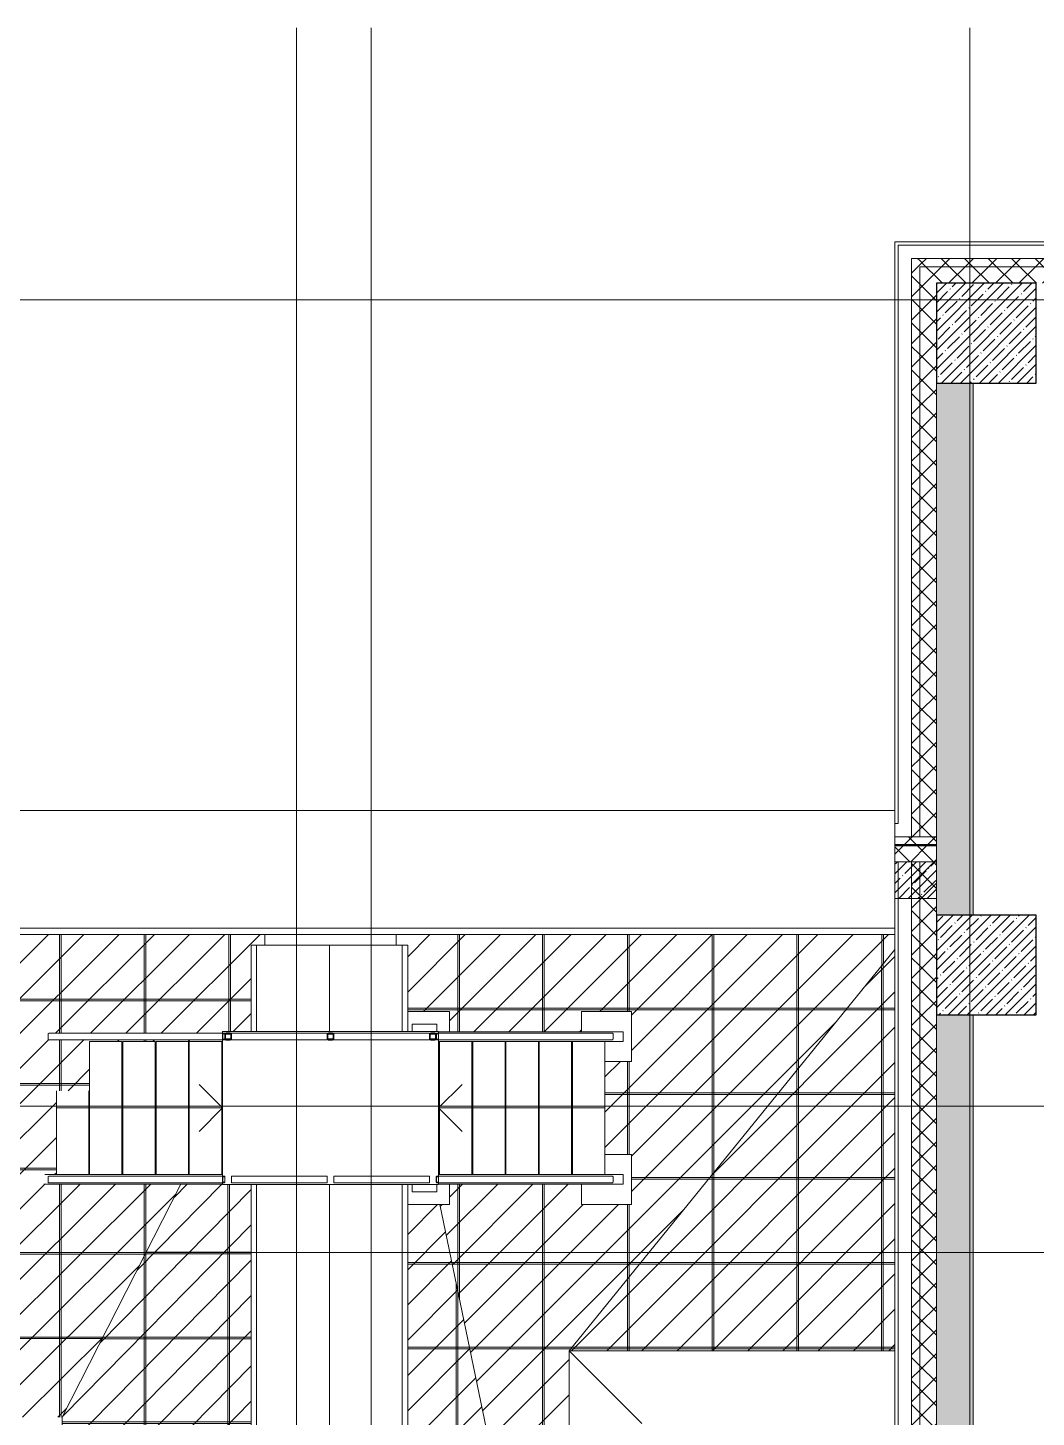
# Model space of a CAD drawing. Header units: millimetres. Extents: x 12986 to 523328, y -9759 to 30092.
# Drawn here: x 432124 to 438191, y 16411 to 24768 of the extents above; entities that cross this region are included whole.
import ezdxf

# ---------------------------------------------------------------- set-up
doc = ezdxf.new("R2010")
doc.units = ezdxf.units.MM
for name, color, linetype, lineweight in [('A-DETL', 7, 'Continuous', 9), ('A-DETL-1', 7, 'Continuous', 50), ('A-DETL-2', 7, 'Continuous', 5), ('A-DETL-GENF-1', 7, 'Continuous', 5), ('A-FLOR', 7, 'Continuous', 9), ('A-GENM', 7, 'Continuous', 9), ('A-GENM-1', 7, 'Continuous', 25), ('A-GENM-2', 7, 'Continuous', 5), ('A-ROOF', 7, 'Continuous', 9), ('A-ROOF-PATT-1', 7, 'Continuous', 5), ('A-WALL', 7, 'Continuous', 5), ('A-WALL-FNSH-1', 7, 'Continuous', 9), ('S-COLS', 7, 'Continuous', 9), ('S-COLS-1', 7, 'Continuous', 5), ('S-COLS-2', 7, 'Continuous', 25), ('Оси-1', 7, 'Continuous', 20)]:
    doc.layers.add(name, color=color, linetype=linetype, lineweight=lineweight)
doc.layers.add('A-WALL-3', color=7, linetype='Continuous', lineweight=5, true_color=0x000000)
doc.layers.add('A-WALL-PATT-2', color=7, linetype='Continuous', lineweight=5, true_color=0xce0000)
pattern_1 = [(45, (395430.81, -3869.25), (-70.71068, 70.71068), []), (135, (395430.81, -3869.25), (-70.71068, -70.71068), [])]
pattern_2 = [(45, (395430.81, -3869.25), (-57.02463, 57.02463), []), (45, (395487.83, -3869.25), (-57.02463, 57.02463), [100.806, -20.161, 3.353, -16.808])]

# ---------------------------------------------------------------- blocks, each defined once
blk = doc.blocks.new('Колонна_Несущая_Прямоугольное сечение - 600х600-29565355-АР1_1_Кладочный план 3 этажа')
at = {"layer": 'S-COLS-1'}
h = blk.add_hatch(dxfattribs=at)
h.set_pattern_fill('FP_8', color=256, style=0, pattern_type=2)
h.set_pattern_definition([(45, (-42460, -26800), (-57.02463, 57.02463), []), (45, (-42402.975, -26800), (-57.02463, 57.02463), [100.806, -20.161, 3.353, -16.808])])
h.paths.add_polyline_path([(-300, -300), (300, -300), (300, 300), (-300, 300), (-300, -128.6)], flags=0)
at = {"layer": 'S-COLS-2'}
for p, q in [((300, 300), (-300, 300)), ((-300, 300), (-300, -300)), ((300, -300), (300, 300)), ((-300, -300), (300, -300))]:
    blk.add_line(p, q, dxfattribs=at)
blk = doc.blocks.new('Gfhfgtnyfz rhsirf 1 - Gfhfgtnyfz rhsirf 3-21026214-АР1_1_Кладочный план 3 этажа')
at = {"layer": 'A-GENM'}
for p, q in [((38037.1, 23120.1), (38037.1, 22600)), ((38037.1, 23120.1), (38038.1, 23120.1)), ((38038.1, 23120.1), (38069.6, 23120.1)), ((38069.6, 23120.1), (38507.8, 23120.1)), ((38069.6, 23120.1), (38069.6, 22600)), ((38507.8, 23120.1), (38946.2, 23120.1)), ((38507.8, 22600), (38507.8, 23120.1)), ((38946.2, 23120.1), (38977.7, 23120.1)), ((38946.2, 22600), (38946.2, 23120.1)), ((38977.7, 23120.1), (38978.7, 23120.1)), ((38978.7, 22600), (38978.7, 23120.1)), ((38037.1, 21680), (38037.1, 15450)), ((38069.6, 21680), (38069.6, 15450)), ((38507.8, 15450), (38507.8, 21680)), ((38946.2, 15450), (38946.2, 21680)), ((38978.7, 15450), (38978.7, 21680))]:
    blk.add_line(p, q, dxfattribs=at)
blk = doc.blocks.new('парапет10 - парапет-22960140-АР1_1_Кладочный план 3 этажа')
at = {"layer": 'A-GENM'}
for p, q in [((41772.4, 23888.4), (33790.5, 23888.4)), ((33790.5, 23887.4), (33790.5, 23888.4)), ((33790.5, 23851.2), (33790.5, 23887.4)), ((33790.5, 23451.9), (33790.5, 23851.2)), ((33790.5, 23851.2), (41772.4, 23851.2)), ((33790.5, 23141.9), (33790.5, 23301.9)), ((41772.4, 23141.9), (33790.5, 23141.9))]:
    blk.add_line(p, q, dxfattribs=at)
blk = doc.blocks.new('Колонна_Несущая_Прямоугольное сечение - 600х600-V56-АР1_1_Кладочный план 3 этажа')
at = {"layer": 'S-COLS-1'}
h = blk.add_hatch(dxfattribs=at)
h.set_pattern_fill('FP_39', color=256, style=0, pattern_type=2)
h.set_pattern_definition([(45, (-42460, -23000), (-57.02463, 57.02463), []), (45, (-42402.975, -23000), (-57.02463, 57.02463), [100.806, -20.161, 3.353, -16.808])])
h.paths.add_polyline_path([(-300, -300), (300, -300), (300, 300), (-300, 300), (-300, 96.5)], flags=0)
at = {"layer": 'S-COLS-2'}
for p, q in [((300, 300), (-300, 300)), ((-300, 300), (-300, -300)), ((300, -300), (300, 300)), ((-300, -300), (300, -300))]:
    blk.add_line(p, q, dxfattribs=at)
blk = doc.blocks.new('Лестница_Металлическая_Мостки - ММ-2-30596725-АР1_1_Кладочный план 3 этажа')
at = {"layer": 'A-GENM'}
for p, q in [((-650, 0), (-791.4, 141.4)), ((650, 0), (791.4, 141.4)), ((-650, 0), (-1650, 0)), ((-650, 0), (-791.4, -141.4)), ((650, 0), (791.4, -141.4)), ((650, 0), (1650, 0))]:
    blk.add_line(p, q, dxfattribs=at)
blk = doc.blocks.new('ОП_Ступень - ОП_Ступень-30591598-АР1_1_Кладочный план 3 этажа')
at = {"layer": 'A-GENM'}
for p, q in [((0, 400), (0, -400)), ((195, -400), (195, 400))]:
    blk.add_line(p, q, dxfattribs=at)
blk = doc.blocks.new('ОП_Ступень - ОП_Ступень-30591599-АР1_1_Кладочный план 3 этажа')
at = {"layer": 'A-GENM'}
for p, q in [((0, 400), (195, 400)), ((0, 400), (0, -400)), ((195, -400), (195, 400))]:
    blk.add_line(p, q, dxfattribs=at)
blk = doc.blocks.new('ОП_Ступень - ОП_Ступень-V119-АР1_1_Кладочный план 3 этажа')
at = {"layer": 'A-GENM'}
for p, q in [((0, 103.9), (0, -400)), ((195, -400), (195, 103.9))]:
    blk.add_line(p, q, dxfattribs=at)
blk = doc.blocks.new('ОП_Швеллер_Наклонный - ОП_Швеллер-30603754-АР1_1_Кладочный план 3 этажа')
at = {"layer": 'A-GENM'}
for p, q in [((0, 0), (1110, 0)), ((0, 0), (0, -58)), ((0, -58), (1110, -58))]:
    blk.add_line(p, q, dxfattribs=at)
blk = doc.blocks.new('ОП_Швеллер_Наклонный - ОП_Швеллер-30603753-АР1_1_Кладочный план 3 этажа')
at = {"layer": 'A-GENM'}
for p, q in [((0, 58), (0, 0)), ((1110, 58), (0, 58)), ((1110, 0), (0, 0))]:
    blk.add_line(p, q, dxfattribs=at)
blk = doc.blocks.new('ОП_Площадка - Площадка_Ромб-30591807-АР1_1_Кладочный план 3 этажа')
at = {"layer": 'A-GENM'}
for p, q in [((-650, 460), (-650, 449.8)), ((650, 460), (-650, 460)), ((650, 449.8), (650, 460)), ((-650, 410.2), (-650, -410.2)), ((650, -410.2), (650, 410.2)), ((-650, -449.8), (-650, -460)), ((-650, -460), (650, -460)), ((650, -460), (650, -449.8))]:
    blk.add_line(p, q, dxfattribs=at)
blk = doc.blocks.new('ОП_Поручень_Наклонный - ОП_Поручень_Наклонный-30603760-АР1_1_Кладочный план 3 этажа')
at = {"layer": 'A-GENM'}
for p, q in [((1007.9, -12), (1007.9, 12)), ((2060.8, 20), (1013, 20)), ((2057.9, -12), (2057.9, 12)), ((2059.4, 12), (2059.4, -12)), ((2060.8, 20), (2069.4, 20)), ((2069.4, 16), (2060.8, 16)), ((2070.8, -12), (2070.8, 12)), ((2072.2, 12), (2072.2, -12)), ((1013, -20), (2060.8, -20)), ((2060.8, -16), (2069.4, -16)), ((2069.4, -20), (2060.8, -20))]:
    blk.add_line(p, q, dxfattribs=at)
at = {"layer": 'A-GENM', "flags": 128}
for points in [[(2057.9, 12), (2058, 13.8), (2058.2, 15.5), (2058.6, 17), (2059, 18.3), (2059.6, 19.2), (2060.2, 19.8), (2060.8, 20)], [(2060.8, 16), (2060.5, 15.9), (2060.2, 15.6), (2059.9, 15.1), (2059.7, 14.5), (2059.5, 13.7), (2059.4, 12.9), (2059.4, 12)], [(2069.4, 20), (2070, 19.8), (2070.6, 19.2), (2071.2, 18.3), (2071.6, 17), (2072, 15.5), (2072.2, 13.8), (2072.2, 12)], [(2070.8, 12), (2070.8, 12.9), (2070.7, 13.7), (2070.5, 14.5), (2070.3, 15.1), (2070, 15.6), (2069.7, 15.9), (2069.4, 16)], [(2060.8, -20), (2060.2, -19.8), (2059.6, -19.2), (2059, -18.3), (2058.6, -17), (2058.2, -15.5), (2058, -13.8), (2057.9, -12)], [(2059.4, -12), (2059.4, -12.9), (2059.5, -13.7), (2059.7, -14.5), (2059.9, -15.1), (2060.2, -15.6), (2060.5, -15.9), (2060.8, -16)], [(2072.2, -12), (2072.2, -13.8), (2072, -15.5), (2071.6, -17), (2071.2, -18.3), (2070.6, -19.2), (2070, -19.8), (2069.4, -20)], [(2069.4, -16), (2069.7, -15.9), (2070, -15.6), (2070.3, -15.1), (2070.5, -14.5), (2070.7, -13.7), (2070.8, -12.9), (2070.8, -12)]]:
    blk.add_lwpolyline(points, dxfattribs=at)
at = {"layer": 'A-GENM'}
for centre, start_param, end_param in [((1013, 12), 0, 1.570796), ((1013, -12), 1.570796, 3.141593)]:
    blk.add_ellipse(centre, major_axis=(0, 8), ratio=0.633996, start_param=start_param, end_param=end_param, dxfattribs=at)
blk = doc.blocks.new('ОП_Труба - ОП_Труба 40x40x4_Прямая-30603762-АР1_1_Кладочный план 3 этажа')
at = {"layer": 'A-GENM-2'}
h = blk.add_hatch(dxfattribs=at)
h.set_pattern_fill('FP_110', color=256, style=0, pattern_type=2)
h.set_pattern_definition([(225, (38867.234, 22570), (35.35534, -35.35534), [])])
h.paths.add_polyline_path([(979.9, 20), (955.9, 20), (950.3, 17.7), (947.9, 9.7), (948.8, -14.1), (950.3, -17.7), (955.9, -20), (979.9, -20), (985.6, -17.7), (987.9, -12), (987.9, 12), (985.6, 17.7)], flags=0)
h.paths.add_polyline_path([(955.9, 16), (979.9, 16), (982.8, 14.8), (983.9, 9.7), (983.9, -12), (982.8, -14.8), (979.9, -16), (955.9, -16), (952.8, -14.1), (951.9, -12), (952.8, 14.1), (953.1, 14.8)], flags=0)
at = {"layer": 'A-GENM-1'}
for p, q in [((951.9, -12), (951.9, 12)), ((979.9, 20), (955.9, 20)), ((955.9, 16), (979.9, 16)), ((983.9, 12), (983.9, -12)), ((979.9, -16), (955.9, -16)), ((955.9, -20), (979.9, -20))]:
    blk.add_line(p, q, dxfattribs=at)
for centre, radius, start, end in [((955.9, 12), 8, 90, 180), ((955.9, 12), 4, 90, 180), ((979.9, 12), 8, 360, 90), ((979.9, 12), 4, 360, 90), ((955.9, -12), 8, 180, 270), ((955.9, -12), 4, 180, 270), ((979.9, -12), 4, 270, 0), ((979.9, -12), 8, 270, 360)]:
    blk.add_arc(centre, radius, start, end, dxfattribs=at)
blk = doc.blocks.new('ОП_Труба - ОП_Труба 40x40x4_Прямая-V120-АР1_1_Кладочный план 3 этажа')
at = {"layer": 'A-GENM-2'}
h = blk.add_hatch(dxfattribs=at)
h.set_pattern_fill('FP_111', color=256, style=0, pattern_type=2)
h.set_pattern_definition([(225, (40098.633, 22570), (35.35534, -35.35534), [])])
h.paths.add_polyline_path([(979.9, 20), (955.9, 20), (950.3, 17.7), (947.9, 9.7), (947.9, -12), (950.3, -17.7), (955.9, -20), (979.9, -20), (985.6, -17.7), (987.9, -12), (987.1, 14.1), (985.6, 17.7)], flags=0)
h.paths.add_polyline_path([(955.9, 16), (979.9, 16), (983.1, 14.1), (983.9, 9.7), (983.1, -14.1), (982.8, -14.8), (979.9, -16), (955.9, -16), (953.1, -14.8), (951.9, -12), (951.9, 12), (953.1, 14.8)], flags=0)
at = {"layer": 'A-GENM-1'}
for p, q in [((951.9, -12), (951.9, 12)), ((979.9, 20), (955.9, 20)), ((955.9, 16), (979.9, 16)), ((983.9, 12), (983.9, -12)), ((979.9, -16), (955.9, -16)), ((955.9, -20), (979.9, -20))]:
    blk.add_line(p, q, dxfattribs=at)
for centre, radius, start, end in [((955.9, 12), 8, 90, 180), ((955.9, 12), 4, 90, 180), ((979.9, 12), 8, 360, 90), ((979.9, 12), 4, 360, 90), ((955.9, -12), 8, 180, 270), ((955.9, -12), 4, 180, 270), ((979.9, -12), 4, 270, 0), ((979.9, -12), 8, 270, 360)]:
    blk.add_arc(centre, radius, start, end, dxfattribs=at)
blk = doc.blocks.new('ОП_Поручень_Наклонный - ОП_Поручень_Наклонный-30603763-АР1_1_Кладочный план 3 этажа')
at = {"layer": 'A-GENM'}
for p, q in [((1007.9, -12), (1007.9, 12)), ((2060.8, 20), (1013, 20)), ((2057.9, -12), (2057.9, 12)), ((2059.4, 12), (2059.4, -12)), ((2060.8, 20), (2069.4, 20)), ((2069.4, 16), (2060.8, 16)), ((2070.8, -12), (2070.8, 12)), ((2072.2, 12), (2072.2, -12)), ((1013, -20), (2060.8, -20)), ((2060.8, -16), (2069.4, -16)), ((2069.4, -20), (2060.8, -20))]:
    blk.add_line(p, q, dxfattribs=at)
at = {"layer": 'A-GENM', "flags": 128}
for points in [[(2057.9, 12), (2058, 13.8), (2058.2, 15.5), (2058.6, 17), (2059, 18.3), (2059.6, 19.2), (2060.2, 19.8), (2060.8, 20)], [(2060.8, 16), (2060.5, 15.9), (2060.2, 15.6), (2059.9, 15.1), (2059.7, 14.5), (2059.5, 13.7), (2059.4, 12.9), (2059.4, 12)], [(2069.4, 20), (2070, 19.8), (2070.6, 19.2), (2071.2, 18.3), (2071.6, 17), (2072, 15.5), (2072.2, 13.8), (2072.2, 12)], [(2070.8, 12), (2070.8, 12.9), (2070.7, 13.7), (2070.5, 14.5), (2070.3, 15.1), (2070, 15.6), (2069.7, 15.9), (2069.4, 16)], [(2060.8, -20), (2060.2, -19.8), (2059.6, -19.2), (2059, -18.3), (2058.6, -17), (2058.2, -15.5), (2058, -13.8), (2057.9, -12)], [(2059.4, -12), (2059.4, -12.9), (2059.5, -13.7), (2059.7, -14.5), (2059.9, -15.1), (2060.2, -15.6), (2060.5, -15.9), (2060.8, -16)], [(2072.2, -12), (2072.2, -13.8), (2072, -15.5), (2071.6, -17), (2071.2, -18.3), (2070.6, -19.2), (2070, -19.8), (2069.4, -20)], [(2069.4, -16), (2069.7, -15.9), (2070, -15.6), (2070.3, -15.1), (2070.5, -14.5), (2070.7, -13.7), (2070.8, -12.9), (2070.8, -12)]]:
    blk.add_lwpolyline(points, dxfattribs=at)
at = {"layer": 'A-GENM'}
for centre, start_param, end_param in [((1013, 12), 0, 1.570796), ((1013, -12), 1.570796, 3.141593)]:
    blk.add_ellipse(centre, major_axis=(0, 8), ratio=0.633996, start_param=start_param, end_param=end_param, dxfattribs=at)
blk = doc.blocks.new('ОП_Швеллер_Наклонный - ОП_Швеллер-V121-АР1_1_Кладочный план 3 этажа')
at = {"layer": 'A-GENM'}
for p, q in [((40.3, 0), (1110, 0)), ((34.2, -58), (1110, -58))]:
    blk.add_line(p, q, dxfattribs=at)
blk = doc.blocks.new('ОП_Труба - ОП_Труба 40x40x4_Прямая-V122-АР1_1_Кладочный план 3 этажа')
at = {"layer": 'A-GENM-2'}
h = blk.add_hatch(dxfattribs=at)
h.set_pattern_fill('FP_112', color=256, style=0, pattern_type=2)
h.set_pattern_definition([(225, (39482.933, 22570), (35.35534, -35.35534), [])])
h.paths.add_polyline_path([(955.9, 20), (950.3, 17.7), (947.9, 12), (948.8, -14.1), (950.3, -17.7), (955.9, -20), (979.9, -20), (985.6, -17.7), (987.9, -12), (987.1, 14.1), (985.6, 17.7), (979.9, 20)], flags=0)
h.paths.add_polyline_path([(979.9, 16), (983.1, 14.1), (983.9, 12), (983.1, -14.1), (982.8, -14.8), (979.9, -16), (955.9, -16), (952.8, -14.1), (951.9, -12), (952.8, 14.1), (953.1, 14.8), (955.9, 16)], flags=0)
at = {"layer": 'A-GENM-1'}
for p, q in [((951.9, -12), (951.9, 12)), ((979.9, 20), (955.9, 20)), ((955.9, 16), (979.9, 16)), ((983.9, 12), (983.9, -12)), ((979.9, -16), (955.9, -16)), ((955.9, -20), (979.9, -20))]:
    blk.add_line(p, q, dxfattribs=at)
for centre, radius, start, end in [((955.9, 12), 8, 90, 180), ((955.9, 12), 4, 90, 180), ((979.9, 12), 8, 360, 90), ((979.9, 12), 4, 360, 90), ((955.9, -12), 8, 180, 270), ((955.9, -12), 4, 180, 270), ((979.9, -12), 4, 270, 0), ((979.9, -12), 8, 270, 360)]:
    blk.add_arc(centre, radius, start, end, dxfattribs=at)
blk = doc.blocks.new('ОП_Поручень_Прямой - ОП_Поручень_Прямой-30603775-АР1_1_Кладочный план 3 этажа')
at = {"layer": 'A-GENM'}
for p, q in [((1523.6, 20), (947.9, 20)), ((947.9, 12), (947.9, 20)), ((947.9, -12), (947.9, 12)), ((1523.6, 20), (1523.6, 12)), ((1523.6, 12), (1523.6, -12)), ((947.9, -20), (947.9, -12)), ((947.9, -20), (1523.6, -20)), ((1523.6, -12), (1523.6, -20))]:
    blk.add_line(p, q, dxfattribs=at)
blk = doc.blocks.new('ОП_Площадка - Площадка_Лист-30591620-АР1_1_Кладочный план 3 этажа')
at = {"layer": 'A-GENM'}
for p, q in [((10, 150), (-150, 150)), ((-150, 150), (-150, -150)), ((150, -150), (150, -28)), ((-150, -150), (150, -150))]:
    blk.add_line(p, q, dxfattribs=at)
blk = doc.blocks.new('ОП_Площадка - Площадка_Лист-V123-АР1_1_Кладочный план 3 этажа')
at = {"layer": 'A-GENM'}
for p, q in [((150, 150), (-150, 150)), ((-150, 150), (-150, -150)), ((150, 28), (150, 150)), ((-150, -150), (10, -150))]:
    blk.add_line(p, q, dxfattribs=at)
blk = doc.blocks.new('ОП_Площадка - Площадка_Лист-30591621-АР1_1_Кладочный план 3 этажа')
at = {"layer": 'A-GENM'}
for p, q in [((-75, -30), (-75, -75)), ((-75, -75), (75, -75)), ((75, -75), (75, -30))]:
    blk.add_line(p, q, dxfattribs=at)
blk = doc.blocks.new('ОП_Площадка - Площадка_Лист-V124-АР1_1_Кладочный план 3 этажа')
at = {"layer": 'A-GENM'}
for p, q in [((-75, 75), (-75, 30)), ((75, 75), (-75, 75)), ((75, 30), (75, 75))]:
    blk.add_line(p, q, dxfattribs=at)
blk = doc.blocks.new('ОП_Площадка - Площадка_Лист-30591622-АР1_1_Кладочный план 3 этажа')
at = {"layer": 'A-GENM'}
for p, q in [((150, 150), (-101.3, 150)), ((150, 28), (150, 150)), ((85, -150), (90, -150))]:
    blk.add_line(p, q, dxfattribs=at)
blk = doc.blocks.new('ОП_Площадка - Площадка_Лист-V125-АР1_1_Кладочный план 3 этажа')
at = {"layer": 'A-GENM'}
for p, q in [((90, 150), (85, 150)), ((150, -150), (150, -28)), ((-101.7, -150), (150, -150))]:
    blk.add_line(p, q, dxfattribs=at)
blk = doc.blocks.new('ОП_Поручень_Прямой - ОП_Поручень_Прямой-30603776-АР1_1_Кладочный план 3 этажа')
at = {"layer": 'A-GENM'}
for p, q in [((1523.6, 20), (947.9, 20)), ((947.9, 12), (947.9, 20)), ((947.9, -12), (947.9, 12)), ((1523.6, 20), (1523.6, 12)), ((1523.6, 12), (1523.6, -12)), ((947.9, -20), (947.9, -12)), ((947.9, -20), (1523.6, -20)), ((1523.6, -12), (1523.6, -20))]:
    blk.add_line(p, q, dxfattribs=at)

msp = doc.modelspace()

# ---------------------------------------------------------------- hatches: boundary and pattern name
at = {"layer": 'A-DETL-GENF-1'}
h = msp.add_hatch(dxfattribs=at)
h.set_pattern_fill('FP_2', color=256, style=0, pattern_type=2)
h.set_pattern_definition(pattern_1)
h.paths.add_polyline_path([(437590.8085, 19850.74639), (437590.8085, 19900.74639), (437340.8085, 19900.74639), (437340.8085, 19850.74639)], flags=0)
h = msp.add_hatch(dxfattribs=at)
h.set_pattern_fill('FP_2', color=256, style=0, pattern_type=2)
h.set_pattern_definition(pattern_1)
h.paths.add_polyline_path([(437590.8085, 19750.74639), (437590.8085, 19850.74639), (437340.8085, 19850.74639), (437340.8085, 19750.74639), (437360.8085, 19750.74639)], flags=0)
at = {"layer": 'A-ROOF-PATT-1'}
h = msp.add_hatch(dxfattribs=at)
h.set_pattern_fill('FP_19', color=256, style=0, pattern_type=2)
h.set_pattern_definition([(44.893, (395430.81, -3840.91), (-106.06614, 105.671), [])])
h.paths.add_polyline_path([(430270.80853, 16410.7464), (432330.80853, 16410.7464), (433045.28934, 17812.74648), (432220.01304, 17812.74648), (432226.1354, 17870.74648), (432295.80853, 17870.74648), (432295.80853, 18374.63687), (432490.80853, 18374.63687), (432490.80853, 17870.74648), (432495.80853, 17870.74648), (432495.80853, 18670.74648), (432690.80853, 18670.74648), (432690.80853, 17870.74648), (432695.80853, 17870.74648), (432695.80853, 18670.74648), (432890.80853, 18670.74648), (432890.80853, 17870.74648), (432895.80853, 17870.74648), (432895.80853, 18670.74648), (433090.80853, 18670.74648), (433090.80853, 17902.06715), (433095.80853, 17911.87848), (433095.80853, 18670.74648), (433290.80853, 18670.74648), (433290.80853, 18294.51998), (433295.80853, 18304.3313), (433295.80853, 18680.74648), (432248.34451, 18681.81828), (432246.34914, 18685.27541), (432245.80853, 18688.74648), (432246.96865, 18717.7344), (432249.56778, 18720.47389), (432250.8805, 18720.74648), (433295.80853, 18720.74648), (433295.80853, 18730.74648), (433467.92965, 18730.74648), (433468.93446, 19250.83697), (433550.80853, 19250.83697), (433550.80853, 19314.24172), (429358.8796, 19314.24172), (429358.8796, 19278.02453), (428938.25941, 19278.02453), (429958.70646, 17082.30396)], flags=0)
h = msp.add_hatch(dxfattribs=at)
h.set_pattern_fill('FP_20', color=256, style=0, pattern_type=2)
h.set_pattern_definition([(0, (396108.6, -4447.46), (0, 508.101), []), (0, (396108.6, -4457.4), (0, 508.101), []), (90, (396113.6, -4452.44), (-510, 3e-14), []), (90, (396103.6, -4452.44), (-510, 3e-14), [])])
h.paths.add_polyline_path([(430270.80853, 16410.7464), (432330.80853, 16410.7464), (433045.28934, 17812.74648), (432220.01304, 17812.74648), (432226.1354, 17870.74648), (432295.80853, 17870.74648), (432295.80853, 18374.63687), (432490.80853, 18374.63687), (432490.80853, 17870.74648), (432495.80853, 17870.74648), (432495.80853, 18670.74648), (432690.80853, 18670.74648), (432690.80853, 17870.74648), (432695.80853, 17870.74648), (432695.80853, 18670.74648), (432890.80853, 18670.74648), (432890.80853, 17870.74648), (432895.80853, 17870.74648), (432895.80853, 18670.74648), (433090.80853, 18670.74648), (433090.80853, 17902.06715), (433095.80853, 17911.87848), (433095.80853, 18670.74648), (433290.80853, 18670.74648), (433290.80853, 18294.51998), (433295.80853, 18304.3313), (433295.80853, 18680.74648), (432248.34451, 18681.81828), (432246.34914, 18685.27541), (432245.80853, 18688.74648), (432246.96865, 18717.7344), (432249.56778, 18720.47389), (432250.8805, 18720.74648), (433295.80853, 18720.74648), (433295.80853, 18730.74648), (433467.92965, 18730.74648), (433468.93446, 19250.83697), (433550.80853, 19250.83697), (433550.80853, 19314.24172), (429358.8796, 19314.24172), (429358.8796, 19278.02453), (428938.25941, 19278.02453), (429958.70646, 17082.30396)], flags=0)
h = msp.add_hatch(dxfattribs=at)
h.set_pattern_fill('FP_27', color=256, style=0, pattern_type=2)
h.set_pattern_definition([(44.997, (395430.81, -3886.27), (-106.0661, 106.0546), [])])
h.paths.add_polyline_path([(435200.80853, 14810.74653), (436260.80853, 14810.74653), (436356.61362, 15150.74653), (435380.80854, 15150.74653), (435380.80854, 16810.74653), (437340.8085, 19223.05407), (437340.8085, 19314.24172), (434340.80853, 19314.24172), (434340.80853, 19250.83697), (434409.50662, 19250.83697), (434409.50662, 18850.74648), (434660.80853, 18850.74648), (434660.80853, 18728.74648), (435455.80853, 18729.20626), (435455.80853, 18850.74648), (435755.80853, 18850.74648), (435755.80853, 18550.74648), (435595.80853, 18550.74648), (435595.80853, 17990.74648), (435755.80853, 17990.74648), (435755.80853, 17690.74648), (435455.80853, 17690.74648), (435455.80853, 17812.74648), (434660.80853, 17812.74648), (434660.80853, 17690.74648), (434602.84242, 17690.74648), (435026.07038, 15652.34248)], flags=0)
h.paths.add_polyline_path([(435400.80853, 17870.74648), (435400.80853, 18670.74648), (435395.80853, 18670.74648), (435395.80853, 17870.74648)], flags=0)
h.paths.add_polyline_path([(435200.80853, 17870.74648), (435200.80853, 18670.74648), (435195.80853, 18670.74648), (435195.80853, 17870.74648)], flags=0)
h.paths.add_polyline_path([(435000.80853, 17870.74648), (435000.80853, 18670.74648), (434995.80853, 18670.74648), (434995.80853, 17870.74648)], flags=0)
h.paths.add_polyline_path([(434800.80853, 17870.74648), (434800.80853, 18670.74648), (434795.80853, 18670.74648), (434795.80853, 17870.74648)], flags=0)
h.paths.add_polyline_path([(434600.80853, 17990.74648), (434600.80853, 18550.74648), (434595.80853, 18550.74648), (434595.80853, 17990.74648)], flags=0)
h = msp.add_hatch(dxfattribs=at)
h.set_pattern_fill('FP_28', color=256, style=0, pattern_type=2)
h.set_pattern_definition([(0, (395445.9, -4076.2), (0, 509.944), []), (0, (395445.9, -4086.2), (0, 509.944), []), (90, (395450.9, -4081.2), (-510, 3e-14), []), (90, (395440.9, -4081.2), (-510, 3e-14), [])])
h.paths.add_polyline_path([(435200.80853, 14810.74653), (436260.80853, 14810.74653), (436356.61362, 15150.74653), (435380.80854, 15150.74653), (435380.80854, 16810.74653), (437340.8085, 19223.05407), (437340.8085, 19314.24172), (434340.80853, 19314.24172), (434340.80853, 19250.83697), (434409.50662, 19250.83697), (434409.50662, 18850.74648), (434660.80853, 18850.74648), (434660.80853, 18728.74648), (435455.80853, 18729.20626), (435455.80853, 18850.74648), (435755.80853, 18850.74648), (435755.80853, 18550.74648), (435595.80853, 18550.74648), (435595.80853, 17990.74648), (435755.80853, 17990.74648), (435755.80853, 17690.74648), (435455.80853, 17690.74648), (435455.80853, 17812.74648), (434660.80853, 17812.74648), (434660.80853, 17690.74648), (434602.84242, 17690.74648), (435026.07038, 15652.34248)], flags=0)
h.paths.add_polyline_path([(435400.80853, 17870.74648), (435400.80853, 18670.74648), (435395.80853, 18670.74648), (435395.80853, 17870.74648)], flags=0)
h.paths.add_polyline_path([(435200.80853, 17870.74648), (435200.80853, 18670.74648), (435195.80853, 18670.74648), (435195.80853, 17870.74648)], flags=0)
h.paths.add_polyline_path([(435000.80853, 17870.74648), (435000.80853, 18670.74648), (434995.80853, 18670.74648), (434995.80853, 17870.74648)], flags=0)
h.paths.add_polyline_path([(434800.80853, 17870.74648), (434800.80853, 18670.74648), (434795.80853, 18670.74648), (434795.80853, 17870.74648)], flags=0)
h.paths.add_polyline_path([(434600.80853, 17990.74648), (434600.80853, 18550.74648), (434595.80853, 18550.74648), (434595.80853, 17990.74648)], flags=0)
h = msp.add_hatch(dxfattribs=at)
h.set_pattern_fill('FP_113', color=256, style=0, pattern_type=2)
h.set_pattern_definition([(45.005, (395417.57, -3869.25), (-106.0491, 106.06596), [])])
h.paths.add_polyline_path([(435380.80854, 16810.74653), (437340.8085, 16810.74653), (437340.8085, 19223.05407), (435601.44895, 17082.30396)], flags=0)
h = msp.add_hatch(dxfattribs=at)
h.set_pattern_fill('FP_114', color=256, style=0, pattern_type=2)
h.set_pattern_definition([(270, (395457.64, -3573.53), (509.915, 3e-14), []), (270, (395447.64, -3573.53), (509.915, 3e-14), []), (0, (395452.64, -3578.53), (0, 510), []), (0, (395452.64, -3568.53), (0, 510), [])])
h.paths.add_polyline_path([(435380.80854, 16810.74653), (437340.8085, 16810.74653), (437340.8085, 19223.05407), (435601.44895, 17082.30396)], flags=0)
h = msp.add_hatch(dxfattribs=at)
h.set_pattern_fill('FP_13', color=256, style=0, pattern_type=2)
h.set_pattern_definition([(45.407, (396229.83, -3869.25), (-104.56854, 106.06624), [])])
h.paths.add_polyline_path([(433467.92965, 12640.25014), (433467.92965, 17810.74648), (433295.80853, 17810.74648), (433295.80853, 17812.74648), (433045.28934, 17812.74648), (432330.80853, 16410.7464), (432330.80853, 15350.7464), (433404.09078, 12792.41951)], flags=0)
h.paths.add_polyline_path([(433292.72008, 17870.74648), (433295.80853, 17870.74648), (433295.80853, 18304.3313), (433290.80853, 18294.51998), (433290.80853, 17870.74648)], flags=0)
h.paths.add_polyline_path([(433090.80853, 17870.74648), (433095.80853, 17870.74648), (433095.80853, 17911.87848), (433090.80853, 17902.06715), (433090.80853, 17886.65729)], flags=0)
h = msp.add_hatch(dxfattribs=at)
h.set_pattern_fill('FP_14', color=256, style=0, pattern_type=2)
h.set_pattern_definition([(270, (396129.03, -4022.2), (502.802, 3e-14), []), (270, (396119.17, -4022.2), (502.802, 3e-14), []), (0, (396124.1, -4027.2), (0, 510), []), (0, (396124.1, -4017.2), (0, 510), [])])
h.paths.add_polyline_path([(433467.92965, 12640.25014), (433467.92965, 17810.74648), (433295.80853, 17810.74648), (433295.80853, 17812.74648), (433045.28934, 17812.74648), (432330.80853, 16410.7464), (432330.80853, 15350.7464), (433404.09078, 12792.41951)], flags=0)
h.paths.add_polyline_path([(433292.72008, 17870.74648), (433295.80853, 17870.74648), (433295.80853, 18304.3313), (433290.80853, 18294.51998), (433290.80853, 17870.74648)], flags=0)
h.paths.add_polyline_path([(433090.80853, 17870.74648), (433095.80853, 17870.74648), (433095.80853, 17911.87848), (433090.80853, 17902.06715), (433090.80853, 17886.65729)], flags=0)
h = msp.add_hatch(dxfattribs=at)
h.set_pattern_fill('FP_23', color=256, style=0, pattern_type=2)
h.set_pattern_definition([(45.073, (395733.96, -3869.25), (-105.7968, 106.06566), [])])
h.paths.add_polyline_path([(434409.50662, 11790.10445), (435200.80853, 12750.74653), (435200.80853, 14810.74653), (434602.84242, 17690.74648), (434409.50662, 17690.74648), (434409.50662, 12077.43877)], flags=0)
h = msp.add_hatch(dxfattribs=at)
h.set_pattern_fill('FP_24', color=256, style=0, pattern_type=2)
h.set_pattern_definition([(90, (396038.57, -5103.3), (-508.704, 3e-14), []), (90, (396048.55, -5103.3), (-508.704, 3e-14), []), (180, (396043.56, -5098.3), (-6e-14, -510), []), (180, (396043.56, -5108.3), (-6e-14, -510), [])])
h.paths.add_polyline_path([(434409.50662, 11790.10445), (435200.80853, 12750.74653), (435200.80853, 14810.74653), (434602.84242, 17690.74648), (434409.50662, 17690.74648), (434409.50662, 12077.43877)], flags=0)
at = {"layer": 'A-WALL-PATT-2'}
h = msp.add_hatch(dxfattribs=at)
h.set_pattern_fill('FP_2', color=256, style=0, pattern_type=2)
h.set_pattern_definition(pattern_1)
h.paths.add_polyline_path([(437440.8085, 11480.7464), (437490.8085, 11480.7464), (437490.8085, 19750.74639), (437440.8085, 19750.74639), (437440.8085, 11560.7464)], flags=0)
h.paths.add_polyline_path([(437440.8085, 19900.74639), (437490.8085, 19900.74639), (437490.8085, 23380.74629), (437440.8085, 23380.74629), (437440.8085, 19942.22692)], flags=0)
h = msp.add_hatch(dxfattribs=at)
h.set_pattern_fill('FP_2', color=256, style=0, pattern_type=2)
h.set_pattern_definition(pattern_1)
h.paths.add_polyline_path([(488590.80855, 23330.74629), (488640.80855, 23330.74629), (488640.80855, 23380.74629), (475780.59204, 23380.74629), (475780.59204, 23330.74629), (486431.3388, 23330.74629)], flags=0)
h.paths.add_polyline_path([(472680.59204, 23330.74629), (472680.59204, 23380.74629), (471780.59207, 23380.74629), (471780.59207, 23330.74629)], flags=0)
h.paths.add_polyline_path([(469680.59207, 23330.74629), (469680.59207, 23380.74629), (468340.59204, 23380.74629), (468340.59204, 23330.74629)], flags=0)
h.paths.add_polyline_path([(465040.59204, 23330.74629), (466240.59204, 23330.74629), (466240.59204, 23380.74629), (465040.59204, 23380.74629)], flags=0)
h.paths.add_polyline_path([(461590.59204, 23330.74629), (462540.59204, 23330.74629), (462540.59204, 23380.74629), (461590.59204, 23380.74629)], flags=0)
h.paths.add_polyline_path([(454390.59209, 23330.74629), (454390.59209, 23380.74629), (453290.59209, 23380.74629), (453290.59209, 23330.74629), (453938.93499, 23330.74629)], flags=0)
h.paths.add_polyline_path([(459090.59204, 23330.74629), (459090.59204, 23380.74629), (458290.59206, 23380.74629), (458290.59206, 23330.74629)], flags=0)
h.paths.add_polyline_path([(457390.59206, 23330.74629), (457390.59206, 23380.74629), (455290.59209, 23380.74629), (455290.59209, 23330.74629), (456646.63531, 23330.74629)], flags=0)
h.paths.add_polyline_path([(446190.59209, 23330.74629), (446190.59209, 23380.74629), (445090.87868, 23380.74629), (445090.87868, 23330.74629), (445815.83404, 23330.74629)], flags=0)
h.paths.add_polyline_path([(448690.59209, 23330.74629), (450190.59209, 23330.74629), (450190.59209, 23380.74629), (448690.59209, 23380.74629)], flags=0)
h.paths.add_polyline_path([(444190.87868, 23330.74629), (444190.87868, 23380.74629), (443090.59204, 23380.74629), (443090.59204, 23330.74629), (443108.13373, 23330.74629)], flags=0)
h.paths.add_polyline_path([(437692.73309, 23330.74629), (439990.59204, 23330.74629), (439990.59204, 23380.74629), (437490.8085, 23380.74629), (437490.8085, 23330.74629), (437590.8085, 23330.74629)], flags=0)
h = msp.add_hatch(dxfattribs=at)
h.set_pattern_fill('FP_2', color=256, style=0, pattern_type=2)
h.set_pattern_definition(pattern_1)
h.paths.add_polyline_path([(437590.8085, 11430.7464), (437590.8085, 19750.74639), (437490.8085, 19750.74639), (437490.8085, 11430.7464)], flags=0)
h.paths.add_polyline_path([(437490.8085, 19900.74639), (437590.8085, 19900.74639), (437590.8085, 23330.74629), (437490.8085, 23330.74629), (437490.8085, 19942.22692)], flags=0)
h = msp.add_hatch(dxfattribs=at)
h.set_pattern_fill('FP_2', color=256, style=0, pattern_type=2)
h.set_pattern_definition(pattern_1)
h.paths.add_polyline_path([(488590.80855, 23230.74629), (488590.80855, 23330.74629), (475780.59204, 23330.74629), (475781.11378, 23236.74629), (475849.59204, 23236.74629), (475849.59204, 23230.74629), (488490.80855, 23230.74629)], flags=0)
h.paths.add_polyline_path([(468970.80855, 23230.74629), (469611.59207, 23230.74629), (469611.59207, 23236.74629), (469680.59207, 23236.74629), (469680.59207, 23330.74629), (468340.59204, 23330.74629), (468341.11378, 23236.74629), (468409.59204, 23235.89554), (468409.59204, 23230.74629)], flags=0)
h.paths.add_polyline_path([(472680.59204, 23230.74629), (472680.59204, 23330.74629), (471780.59207, 23330.74629), (471781.11381, 23236.74629), (471849.59207, 23236.74629), (471849.59207, 23230.74629), (472180.80855, 23230.74629)], flags=0)
h.paths.add_polyline_path([(458359.59206, 23230.74629), (459021.59204, 23230.74629), (459021.59204, 23236.74629), (459090.59204, 23236.74629), (459090.59204, 23330.74629), (458290.59206, 23330.74629), (458291.1138, 23236.74629), (458359.59206, 23236.74629)], flags=0)
h.paths.add_polyline_path([(466240.59204, 23230.74629), (466240.59204, 23330.74629), (465040.59204, 23330.74629), (465041.11378, 23236.74629), (465109.59204, 23236.74629), (465109.59204, 23230.74629), (465740.80855, 23230.74629)], flags=0)
h.paths.add_polyline_path([(461590.59204, 23230.74629), (462471.59204, 23230.74629), (462471.59204, 23236.74629), (462540.59204, 23236.74629), (462540.59204, 23330.74629), (461590.59204, 23330.74629)], flags=0)
h.paths.add_polyline_path([(453359.59209, 23230.74629), (454321.59209, 23230.74629), (454321.59209, 23236.74629), (454390.59209, 23236.74629), (454390.59209, 23330.74629), (453290.59209, 23330.74629), (453291.11383, 23236.74629), (453359.59209, 23236.74629)], flags=0)
h.paths.add_polyline_path([(455359.59209, 23230.74629), (457321.59206, 23230.74629), (457321.59206, 23236.74629), (457390.59206, 23236.74629), (457390.59206, 23330.74629), (455290.59209, 23330.74629), (455291.11383, 23236.74629), (455359.59209, 23236.74629), (455359.59209, 23234.032)], flags=0)
h.paths.add_polyline_path([(450190.59209, 23230.74629), (450190.59209, 23330.74629), (448690.59209, 23330.74629), (448691.11383, 23236.74629), (448759.59209, 23236.74629), (448759.59209, 23230.74629)], flags=0)
h.paths.add_polyline_path([(446121.59209, 23230.74629), (446121.59209, 23236.74629), (446190.59209, 23236.74629), (446190.59209, 23330.74629), (445090.87868, 23330.74629), (445091.40042, 23236.74629), (445159.87868, 23236.74629), (445159.87868, 23230.74629), (445815.83404, 23230.74629)], flags=0)
h.paths.add_polyline_path([(444190.87868, 23230.74629), (444190.87868, 23330.74629), (443090.59204, 23330.74629), (443090.59204, 23236.74629), (443159.59204, 23236.74629), (443159.59204, 23230.74629)], flags=0)
h.paths.add_polyline_path([(437692.73309, 23230.74629), (439921.59204, 23230.74629), (439921.59204, 23236.74629), (439990.59204, 23236.74629), (439990.59204, 23330.74629), (437590.80855, 23330.74629), (437590.80932, 23230.74632)], flags=0)
h = msp.add_hatch(dxfattribs=at)
h.set_pattern_fill('FP_4', color=256, style=0, pattern_type=2)
h.set_pattern_definition(pattern_2)
h.paths.add_polyline_path([(437810.8085, 11330.74641), (437810.8085, 12830.74624), (437590.80852, 12830.74624), (437590.8085, 11330.74641), (437692.73309, 11330.74641)], flags=0)
h.paths.add_polyline_path([(437810.8085, 13430.74624), (437810.8085, 18830.74637), (437590.80852, 18830.74637), (437590.80852, 13430.74624), (437692.73309, 13430.74624)], flags=0)
h.paths.add_polyline_path([(437590.80852, 19430.74637), (437810.8085, 19430.74637), (437810.8085, 22630.74632), (437590.80855, 22630.74632), (437590.8085, 19584.73655)], flags=0)
h = msp.add_hatch(dxfattribs=at)
h.set_pattern_fill('FP_4', color=256, style=0, pattern_type=2)
h.set_pattern_definition(pattern_2)
h.paths.add_polyline_path([(437354.27055, 19530.74639), (437590.80852, 19530.74639), (437590.8085, 19750.74639), (437340.8085, 19750.74639), (437340.8085, 19530.74639)], flags=0)

# ---------------------------------------------------------------- linework, layer by layer
at = {"layer": 'A-DETL'}
for p, q in [((437440.8085, 23380.74629), (437440.8085, 19900.74639)), ((439990.59204, 23380.74629), (437590.8085, 23380.74629)), ((437590.8085, 19900.74639), (437340.8085, 19900.74639)), ((437340.8085, 19900.74639), (437340.8085, 19850.74639)), ((437340.8085, 19850.74639), (437340.8085, 19750.74639)), ((437340.8085, 19750.74639), (437360.8085, 19750.74639)), ((437440.8085, 19750.74639), (437440.8085, 11580.7464))]:
    msp.add_line(p, q, dxfattribs=at)
at = {"layer": 'A-DETL-1'}
msp.add_line((437340.8085, 19850.74639), (437590.8085, 19850.74639), dxfattribs=at)
at = {"layer": 'A-DETL-2'}
for p, q in [((437590.8085, 19850.74639), (437590.8085, 19900.74639)), ((437590.8085, 19750.74639), (437590.8085, 19850.74639)), ((437360.8085, 19750.74639), (437590.8085, 19750.74639))]:
    msp.add_line(p, q, dxfattribs=at)
at = {"layer": 'A-FLOR'}
for p, q in [((433550.80853, 19314.49727), (433550.80853, 19250.83697)), ((434340.80853, 19250.83697), (434340.80853, 19314.49727))]:
    msp.add_line(p, q, dxfattribs=at)
at = {"layer": 'A-ROOF'}
for p, q in [((435380.80854, 16810.74653), (437340.8085, 19223.05407)), ((433295.80853, 18304.3313), (433290.80853, 18294.51998)), ((433095.80853, 17911.87848), (433090.80853, 17902.06715)), ((433045.28934, 17812.74648), (432330.80853, 16410.7464)), ((435200.80853, 14810.74653), (434602.84242, 17690.74648)), ((435380.80854, 15150.74653), (435380.80854, 16810.74653)), ((435817.80854, 16373.74653), (435380.80854, 16810.74653)), ((435380.80854, 16810.74653), (437340.8085, 16810.74653))]:
    msp.add_line(p, q, dxfattribs=at)
at = {"layer": 'A-WALL'}
for p, q in [((437360.8085, 23460.74629), (437360.8085, 19980.74639)), ((439990.59204, 23460.74629), (437360.8085, 23460.74629)), ((437590.8085, 23380.74629), (437440.8085, 23380.74629)), ((437490.8085, 23330.74629), (437490.8085, 19900.74639)), ((439990.59204, 23330.74629), (437490.8085, 23330.74629)), ((437340.8085, 19980.74639), (437360.8085, 19980.74639)), ((437360.8085, 19750.74639), (437360.8085, 11560.7464)), ((437490.8085, 19750.74639), (437490.8085, 11430.7464))]:
    msp.add_line(p, q, dxfattribs=at)
at = {"layer": 'A-WALL-3'}
for p, q in [((437590.8085, 22630.74632), (437590.8085, 19900.74639)), ((437810.8085, 19430.74637), (437810.8085, 22630.74632)), ((437590.8085, 19750.74639), (437590.8085, 19430.74637)), ((437590.80852, 19530.74639), (437590.80852, 19750.74639)), ((437340.8085, 19530.74639), (437590.80852, 19530.74639)), ((437590.8085, 18830.74637), (437590.8085, 13430.74624)), ((437810.8085, 13430.74624), (437810.8085, 18830.74637))]:
    msp.add_line(p, q, dxfattribs=at)
at = {"layer": 'A-WALL-FNSH-1'}
for p, q in [((439990.59204, 23480.74629), (437340.8085, 23480.74629)), ((437340.8085, 23480.74629), (437340.8085, 20060.74639)), ((437340.8085, 19314.24172), (437340.8085, 11580.7464))]:
    msp.add_line(p, q, dxfattribs=at)
at = {"layer": 'Оси-1'}
for p, q in [((433740.80852, -8019.25359), (433740.80852, 24767.68957)), ((434190.80852, -6749.25359), (434190.80852, 24767.68957)), ((437790.80852, -8019.25359), (437790.80852, 24767.68957)), ((389220.80855, 23130.74623), (521382.43658, 23130.74623)), ((389220.80855, 18280.74648), (521382.43658, 18280.74648)), ((389220.80855, 17400.74641), (521382.43658, 17400.74641))]:
    msp.add_line(p, q, dxfattribs=at)

# ---------------------------------------------------------------- block references
at = {"layer": 'A-GENM', "rotation": 180}
for name, p in [('парапет10 - парапет-22960140-АР1_1_Кладочный план 3 этажа', (471131.28202, 43202.67531)), ('ОП_Площадка - Площадка_Лист-30591620-АР1_1_Кладочный план 3 этажа', (435605.80853, 18700.74648)), ('ОП_Поручень_Прямой - ОП_Поручень_Прямой-30603776-АР1_1_Кладочный план 3 этажа', (435489.4411, 18700.74648)), ('ОП_Поручень_Наклонный - ОП_Поручень_Наклонный-30603763-АР1_1_Кладочный план 3 этажа', (436653.74174, 18700.74648)), ('ОП_Швеллер_Наклонный - ОП_Швеллер-30603754-АР1_1_Кладочный план 3 этажа', (435705.80853, 18670.74648)), ('ОП_Ступень - ОП_Ступень-30591598-АР1_1_Кладочный план 3 этажа', (434795.80853, 18270.74648)), ('ОП_Ступень - ОП_Ступень-30591598-АР1_1_Кладочный план 3 этажа', (434995.80853, 18270.74648)), ('ОП_Ступень - ОП_Ступень-30591598-АР1_1_Кладочный план 3 этажа', (435195.80853, 18270.74648)), ('ОП_Ступень - ОП_Ступень-30591598-АР1_1_Кладочный план 3 этажа', (435395.80853, 18270.74648)), ('ОП_Ступень - ОП_Ступень-30591598-АР1_1_Кладочный план 3 этажа', (435595.80853, 18270.74648)), ('ОП_Площадка - Площадка_Лист-V123-АР1_1_Кладочный план 3 этажа', (435605.80853, 17840.74648)), ('ОП_Поручень_Прямой - ОП_Поручень_Прямой-30603776-АР1_1_Кладочный план 3 этажа', (435489.4411, 17840.74648)), ('ОП_Поручень_Наклонный - ОП_Поручень_Наклонный-30603763-АР1_1_Кладочный план 3 этажа', (436653.74174, 17840.74648)), ('ОП_Швеллер_Наклонный - ОП_Швеллер-30603753-АР1_1_Кладочный план 3 этажа', (435705.80853, 17870.74648))]:
    msp.add_blockref(name, p, dxfattribs=at)
at = {"layer": 'A-GENM'}
for name, p in [('Gfhfgtnyfz rhsirf 1 - Gfhfgtnyfz rhsirf 3-21026214-АР1_1_Кладочный план 3 этажа', (395430.80855, -3869.25359)), ('ОП_Площадка - Площадка_Лист-30591622-АР1_1_Кладочный план 3 этажа', (434510.80853, 18700.74648)), ('ОП_Поручень_Наклонный - ОП_Поручень_Наклонный-30603760-АР1_1_Кладочный план 3 этажа', (431237.87532, 18700.74648)), ('ОП_Площадка - Площадка_Ромб-30591807-АР1_1_Кладочный план 3 этажа', (433945.80853, 18270.74648)), ('ОП_Поручень_Прямой - ОП_Поручень_Прямой-30603775-АР1_1_Кладочный план 3 этажа', (432402.17596, 18700.74648)), ('ОП_Площадка - Площадка_Лист-V124-АР1_1_Кладочный план 3 этажа', (434510.80853, 18700.74648)), ('ОП_Ступень - ОП_Ступень-30591599-АР1_1_Кладочный план 3 этажа', (432495.80853, 18270.74648)), ('ОП_Ступень - ОП_Ступень-30591599-АР1_1_Кладочный план 3 этажа', (432695.80853, 18270.74648)), ('ОП_Ступень - ОП_Ступень-30591599-АР1_1_Кладочный план 3 этажа', (432895.80853, 18270.74648)), ('ОП_Ступень - ОП_Ступень-30591599-АР1_1_Кладочный план 3 этажа', (433095.80853, 18270.74648)), ('Лестница_Металлическая_Мостки - ММ-2-30596725-АР1_1_Кладочный план 3 этажа', (433945.80853, 18270.74648)), ('ОП_Ступень - ОП_Ступень-V119-АР1_1_Кладочный план 3 этажа', (432295.80853, 18270.74648)), ('ОП_Площадка - Площадка_Лист-V125-АР1_1_Кладочный план 3 этажа', (434510.80853, 17840.74648)), ('ОП_Швеллер_Наклонный - ОП_Швеллер-V121-АР1_1_Кладочный план 3 этажа', (432185.80853, 17870.74648)), ('ОП_Поручень_Наклонный - ОП_Поручень_Наклонный-30603760-АР1_1_Кладочный план 3 этажа', (431237.87532, 17840.74648)), ('ОП_Поручень_Прямой - ОП_Поручень_Прямой-30603775-АР1_1_Кладочный план 3 этажа', (432402.17596, 17840.74648)), ('ОП_Площадка - Площадка_Лист-30591621-АР1_1_Кладочный план 3 этажа', (434510.80853, 17840.74648))]:
    msp.add_blockref(name, p, dxfattribs=at)
at = {"layer": 'A-GENM-1', "rotation": 180}
for name, p in [('ОП_Труба - ОП_Труба 40x40x4_Прямая-30603762-АР1_1_Кладочный план 3 этажа', (434298.04239, 18700.74648)), ('ОП_Труба - ОП_Труба 40x40x4_Прямая-V122-АР1_1_Кладочный план 3 этажа', (434913.74174, 18700.74648)), ('ОП_Труба - ОП_Труба 40x40x4_Прямая-V120-АР1_1_Кладочный план 3 этажа', (435529.4411, 18700.74648))]:
    msp.add_blockref(name, p, dxfattribs=at)
at = {"layer": 'S-COLS'}
for name, p in [('Колонна_Несущая_Прямоугольное сечение - 600х600-29565355-АР1_1_Кладочный план 3 этажа', (437890.80855, 22930.74632)), ('Колонна_Несущая_Прямоугольное сечение - 600х600-V56-АР1_1_Кладочный план 3 этажа', (437890.80852, 19130.74637))]:
    msp.add_blockref(name, p, dxfattribs=at)

doc.saveas('drawing.dxf')
